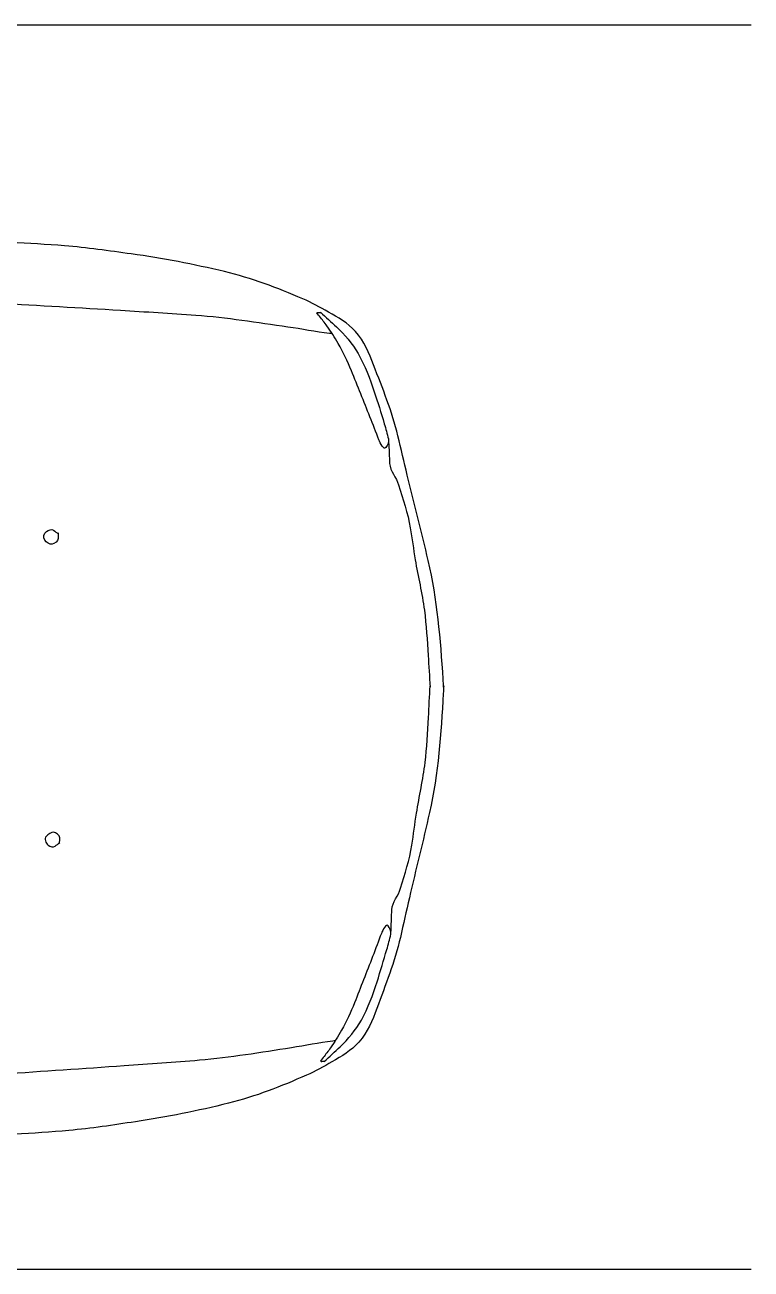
# Model space of a CAD drawing. Header units: metres. Extents: x 0 to 570, y -16 to 122.
# Drawn here: x 567.151 to 568.493, y 54.289 to 56.589 of the extents above; entities that cross this region are included whole.
import ezdxf

# ---------------------------------------------------------------- set-up
doc = ezdxf.new("R2010")
doc.units = ezdxf.units.M
doc.layers.add('ARQ- AUTOMOBILES', color=8, linetype='Continuous')
doc.layers.add('ARQ-SUELO', color=252, linetype='Continuous')

# ---------------------------------------------------------------- blocks, each defined once
blk = doc.blocks.new('A$C14541C0E')
at = {"layer": 'ARQ- AUTOMOBILES'}
for points, knots in [([(0, 0.9289), (0.0001, 0.9337), (0.0001, 0.9385), (0.0002, 0.9433), (0.0013, 1.0171), (0.0043, 1.0912), (0.0177, 1.1641), (0.0275, 1.2174), (0.039, 1.2701), (0.0492, 1.3232), (0.054, 1.3477), (0.0584, 1.3722), (0.0632, 1.3967), (0.072, 1.4421), (0.0875, 1.4855), (0.102, 1.5296), (0.1094, 1.552), (0.1172, 1.5739), (0.1328, 1.5929), (0.1464, 1.6094), (0.1636, 1.6201), (0.1812, 1.6311), (0.1963, 1.6406), (0.2112, 1.6498), (0.2273, 1.6575), (0.2736, 1.68), (0.3202, 1.7003), (0.3695, 1.7145), (0.426, 1.7308), (0.4827, 1.7441), (0.5403, 1.7549), (0.581, 1.7626), (0.6216, 1.7703), (0.6627, 1.7755), (0.6958, 1.7798), (0.729, 1.7831), (0.7623, 1.7858), (0.8307, 1.7913), (0.899, 1.7973), (0.9675, 1.7983), (1.021, 1.7991), (1.0745, 1.7993), (1.128, 1.7991), (1.1754, 1.7988), (1.2228, 1.7983), (1.2702, 1.7983), (1.2768, 1.7983), (1.2833, 1.7983), (1.2899, 1.7983)], [0, 0, 0, 0, 0.007683, 0.007683, 0.007683, 0.125649, 0.125649, 0.125649, 0.212062, 0.212062, 0.212062, 0.251911, 0.251911, 0.251911, 0.325662, 0.325662, 0.325662, 0.363112, 0.363112, 0.363112, 0.395949, 0.395949, 0.395949, 0.424294, 0.424294, 0.424294, 0.505873, 0.505873, 0.505873, 0.599338, 0.599338, 0.599338, 0.665442, 0.665442, 0.665442, 0.71881, 0.71881, 0.71881, 0.828307, 0.828307, 0.828307, 0.913794, 0.913794, 0.913794, 0.989522, 0.989522, 0.989522, 1, 1, 1, 1]), ([(1.0295, 1.6706), (1.0257, 1.6741), (1.022, 1.6776), (1.0182, 1.6811), (1.012, 1.6869), (1.0018, 1.6864), (0.9933, 1.6866), (0.9739, 1.6872), (0.9544, 1.6879), (0.9351, 1.6866), (0.8865, 1.6833), (0.8379, 1.6805), (0.7895, 1.6755), (0.7146, 1.6677), (0.6398, 1.6599), (0.565, 1.6519), (0.5187, 1.6469), (0.4725, 1.6421), (0.4263, 1.6366), (0.3695, 1.6297), (0.3134, 1.6181), (0.2572, 1.6074), (0.2318, 1.6025), (0.2066, 1.5963), (0.181, 1.5921), (0.1793, 1.5918), (0.1776, 1.5915), (0.1759, 1.5912)], [0, 0, 0, 0, 0.017744, 0.017744, 0.017744, 0.047302, 0.047302, 0.047302, 0.114618, 0.114618, 0.114618, 0.283398, 0.283398, 0.283398, 0.544479, 0.544479, 0.544479, 0.705728, 0.705728, 0.705728, 0.904157, 0.904157, 0.904157, 0.994065, 0.994065, 0.994065, 1, 1, 1, 1]), ([(0.1959, 1.6313), (0.1864, 1.6218), (0.1769, 1.6123), (0.1674, 1.6028), (0.1526, 1.5878), (0.1395, 1.5711), (0.1297, 1.552), (0.1179, 1.5289), (0.1098, 1.5048), (0.1031, 1.4801), (0.0976, 1.4601), (0.0926, 1.4402), (0.0874, 1.4202), (0.085, 1.4107), (0.0826, 1.4011), (0.081, 1.3916), (0.0801, 1.3862), (0.0836, 1.3796), (0.0865, 1.3759), (0.0898, 1.3717), (0.0964, 1.3846), (0.0985, 1.3906), (0.1035, 1.4051), (0.1082, 1.4196), (0.1132, 1.434), (0.1233, 1.4629), (0.1333, 1.4918), (0.1435, 1.5207), (0.1498, 1.5383), (0.1573, 1.5555), (0.1656, 1.5723), (0.1713, 1.5838), (0.1781, 1.5947), (0.1849, 1.6055), (0.1889, 1.6119), (0.1935, 1.6178), (0.1978, 1.624), (0.1993, 1.6262), (0.2042, 1.6317), (0.2015, 1.6313), (0.1993, 1.631), (0.1972, 1.6307), (0.195, 1.6304)], [0, 0, 0, 0, 0.070016, 0.070016, 0.070016, 0.179626, 0.179626, 0.179626, 0.312683, 0.312683, 0.312683, 0.420127, 0.420127, 0.420127, 0.470953, 0.470953, 0.470953, 0.499779, 0.499779, 0.499779, 0.532713, 0.532713, 0.532713, 0.612102, 0.612102, 0.612102, 0.771399, 0.771399, 0.771399, 0.868805, 0.868805, 0.868805, 0.935418, 0.935418, 0.935418, 0.974427, 0.974427, 0.974427, 0.988724, 0.988724, 0.988724, 1, 1, 1, 1]), ([(0.081, 1.3915), (0.0809, 1.3827), (0.0808, 1.374), (0.0808, 1.3652), (0.0807, 1.3589), (0.0809, 1.3525), (0.0808, 1.3462), (0.0804, 1.3319), (0.0695, 1.3198), (0.066, 1.306), (0.0592, 1.2794), (0.0515, 1.2529), (0.0481, 1.2256), (0.0456, 1.2059), (0.0441, 1.186), (0.0417, 1.1663), (0.0379, 1.1349), (0.0316, 1.1038), (0.0291, 1.0722), (0.0268, 1.0444), (0.0263, 1.0165), (0.0259, 0.9886), (0.0256, 0.969), (0.0253, 0.9494), (0.025, 0.9298)], [0, 0, 0, 0, 0.056134, 0.056134, 0.056134, 0.09687, 0.09687, 0.09687, 0.188484, 0.188484, 0.188484, 0.364702, 0.364702, 0.364702, 0.492155, 0.492155, 0.492155, 0.695378, 0.695378, 0.695378, 0.874288, 0.874288, 0.874288, 1, 1, 1, 1]), ([(0.699, 1.2459), (0.699, 1.2424), (0.699, 1.239), (0.699, 1.2356), (0.699, 1.2304), (0.7069, 1.2262), (0.711, 1.2256), (0.7152, 1.225), (0.7204, 1.2298), (0.7242, 1.2338), (0.7283, 1.2381), (0.7249, 1.2461), (0.7201, 1.2497), (0.7163, 1.2526), (0.7103, 1.254), (0.7069, 1.2512), (0.7042, 1.2489), (0.7015, 1.2467), (0.6987, 1.2444)], [0, 0, 0, 0, 0.125842, 0.125842, 0.125842, 0.316995, 0.316995, 0.316995, 0.507127, 0.507127, 0.507127, 0.70765, 0.70765, 0.70765, 0.869959, 0.869959, 0.869959, 1, 1, 1, 1]), ([(0, 0.9314), (0.0005, 0.9266), (0.001, 0.9218), (0.0014, 0.917), (0.0086, 0.8435), (0.0176, 0.7698), (0.0369, 0.6984), (0.051, 0.6461), (0.0667, 0.5944), (0.0813, 0.5423), (0.088, 0.5183), (0.0944, 0.4942), (0.1012, 0.4702), (0.1137, 0.4257), (0.1327, 0.3837), (0.1508, 0.3409), (0.1599, 0.3192), (0.1695, 0.298), (0.1866, 0.2804), (0.2016, 0.265), (0.2195, 0.2558), (0.2379, 0.2463), (0.2538, 0.238), (0.2694, 0.2301), (0.2861, 0.2237), (0.3341, 0.2051), (0.3822, 0.1886), (0.4325, 0.1785), (0.49, 0.1669), (0.5477, 0.1583), (0.6059, 0.1521), (0.6471, 0.1478), (0.6882, 0.1435), (0.7296, 0.1416), (0.763, 0.1401), (0.7964, 0.1394), (0.8298, 0.1395), (0.8983, 0.1396), (0.9668, 0.1392), (1.0353, 0.1438), (1.0888, 0.1473), (1.142, 0.1516), (1.1953, 0.1561), (1.2426, 0.1602), (1.2898, 0.1646), (1.337, 0.1685), (1.3435, 0.169), (1.3501, 0.1696), (1.3566, 0.1701)], [0, 0, 0, 0, 0.007683, 0.007683, 0.007683, 0.125649, 0.125649, 0.125649, 0.212062, 0.212062, 0.212062, 0.251911, 0.251911, 0.251911, 0.325662, 0.325662, 0.325662, 0.363112, 0.363112, 0.363112, 0.395949, 0.395949, 0.395949, 0.424294, 0.424294, 0.424294, 0.505873, 0.505873, 0.505873, 0.599338, 0.599338, 0.599338, 0.665442, 0.665442, 0.665442, 0.718811, 0.718811, 0.718811, 0.828308, 0.828308, 0.828308, 0.913794, 0.913794, 0.913794, 0.989522, 0.989522, 0.989522, 1, 1, 1, 1]), ([(0.1185, 0.4769), (0.1177, 0.4856), (0.1169, 0.4943), (0.1161, 0.503), (0.1156, 0.5093), (0.1153, 0.5157), (0.1146, 0.522), (0.1131, 0.5362), (0.1013, 0.5474), (0.0966, 0.5609), (0.0876, 0.5868), (0.0778, 0.6126), (0.0722, 0.6395), (0.0681, 0.659), (0.065, 0.6786), (0.061, 0.6981), (0.0546, 0.7291), (0.0459, 0.7596), (0.0407, 0.7909), (0.0362, 0.8184), (0.0334, 0.8462), (0.0307, 0.8739), (0.0288, 0.8934), (0.0269, 0.9129), (0.0251, 0.9324)], [0, 0, 0, 0, 0.056135, 0.056135, 0.056135, 0.096872, 0.096872, 0.096872, 0.188484, 0.188484, 0.188484, 0.364701, 0.364701, 0.364701, 0.492157, 0.492157, 0.492157, 0.695378, 0.695378, 0.695378, 0.874289, 0.874289, 0.874289, 1, 1, 1, 1]), ([(0.7226, 0.6725), (0.7223, 0.6759), (0.7221, 0.6793), (0.7218, 0.6827), (0.7214, 0.6879), (0.7288, 0.6922), (0.7329, 0.6936), (0.737, 0.6951), (0.7431, 0.6905), (0.7467, 0.6865), (0.7506, 0.6823), (0.7487, 0.674), (0.7439, 0.6704), (0.7401, 0.6675), (0.7346, 0.6653), (0.7309, 0.6678), (0.728, 0.6699), (0.7251, 0.6719), (0.7222, 0.6739)], [0, 0, 0, 0, 0.125835, 0.125835, 0.125835, 0.316984, 0.316984, 0.316984, 0.507119, 0.507119, 0.507119, 0.707645, 0.707645, 0.707645, 0.869961, 0.869961, 0.869961, 1, 1, 1, 1]), ([(0.2527, 0.2472), (0.2424, 0.2559), (0.2322, 0.2647), (0.2219, 0.2734), (0.2059, 0.287), (0.1915, 0.3026), (0.1802, 0.3209), (0.1665, 0.343), (0.1565, 0.3663), (0.1478, 0.3904), (0.1407, 0.4098), (0.134, 0.4292), (0.1273, 0.4488), (0.1241, 0.4581), (0.1211, 0.4675), (0.1185, 0.4768), (0.1171, 0.4821), (0.1198, 0.4881), (0.1228, 0.4929), (0.1262, 0.4983), (0.1333, 0.485), (0.1359, 0.4792), (0.142, 0.4652), (0.1479, 0.4511), (0.1541, 0.4372), (0.1665, 0.4092), (0.1788, 0.3812), (0.1914, 0.3532), (0.1991, 0.3362), (0.2079, 0.3197), (0.2176, 0.3036), (0.2242, 0.2925), (0.2319, 0.2823), (0.2396, 0.272), (0.2441, 0.2661), (0.2492, 0.2605), (0.2539, 0.2547), (0.2556, 0.2526), (0.2609, 0.2475), (0.2582, 0.2477), (0.256, 0.2478), (0.2538, 0.2479), (0.2517, 0.2481)], [0, 0, 0, 0, 0.070016, 0.070016, 0.070016, 0.179626, 0.179626, 0.179626, 0.312683, 0.312683, 0.312683, 0.420125, 0.420125, 0.420125, 0.470951, 0.470951, 0.470951, 0.499777, 0.499777, 0.499777, 0.532713, 0.532713, 0.532713, 0.612101, 0.612101, 0.612101, 0.771398, 0.771398, 0.771398, 0.868805, 0.868805, 0.868805, 0.935417, 0.935417, 0.935417, 0.974427, 0.974427, 0.974427, 0.988723, 0.988723, 0.988723, 1, 1, 1, 1]), ([(1.0866, 0.2761), (1.0832, 0.2724), (1.0797, 0.2686), (1.0763, 0.2648), (1.0706, 0.2585), (1.0604, 0.2582), (1.0519, 0.2572), (1.0326, 0.255), (1.0133, 0.2527), (0.9939, 0.2525), (0.9452, 0.2518), (0.8965, 0.2506), (0.8479, 0.2517), (0.7726, 0.2533), (0.6974, 0.255), (0.6221, 0.2569), (0.5757, 0.258), (0.5292, 0.2591), (0.4827, 0.2608), (0.4256, 0.263), (0.3687, 0.27), (0.3118, 0.2761), (0.286, 0.2789), (0.2604, 0.283), (0.2346, 0.2851), (0.2329, 0.2853), (0.2312, 0.2854), (0.2295, 0.2856)], [0, 0, 0, 0, 0.017744, 0.017744, 0.017744, 0.047301, 0.047301, 0.047301, 0.114617, 0.114617, 0.114617, 0.283398, 0.283398, 0.283398, 0.544479, 0.544479, 0.544479, 0.705727, 0.705727, 0.705727, 0.904156, 0.904156, 0.904156, 0.994065, 0.994065, 0.994065, 1, 1, 1, 1])]:
    blk.add_open_spline(points, degree=3, knots=knots, dxfattribs=at)

msp = doc.modelspace()

# ---------------------------------------------------------------- linework, layer by layer
at = {"layer": 'ARQ-SUELO'}
for points in [[(563.4934, 56.5895), (568.4934, 56.5895)], [(563.4934, 54.2895), (568.4934, 54.2895)]]:
    msp.add_lwpolyline(points, dxfattribs=at)

# ---------------------------------------------------------------- block references
at = {"layer": 'ARQ- AUTOMOBILES', "rotation": 177.9310986787437}
msp.add_blockref('A$C14541C0E', (567.9586, 56.2962), dxfattribs=at)

doc.saveas('drawing.dxf')
